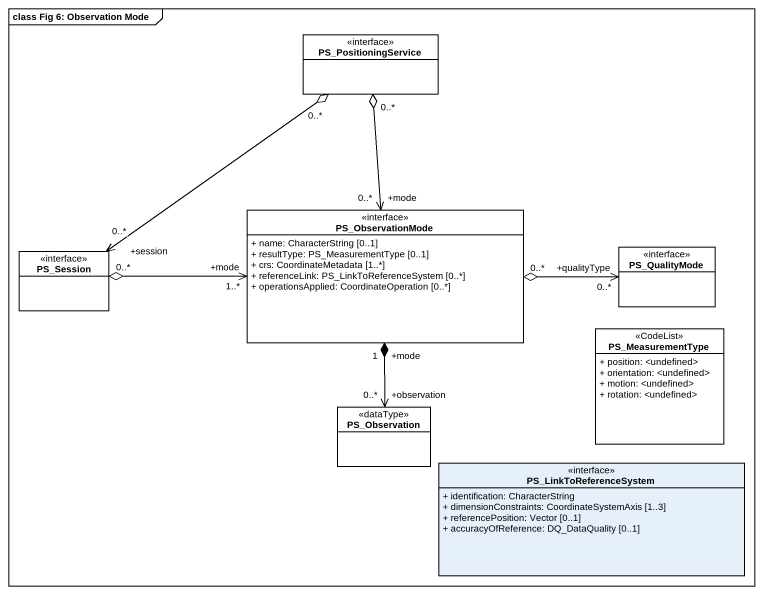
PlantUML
@startuml
mainframe class Fig 6: Observation Mode
hide circle
hide empty members
skinparam classAttributeIconSize 0
class PS_PositioningService <<interface>> #FFFFFF
class PS_ObservationMode <<interface>> #FFFFFF {
  + name: CharacterString [0..1]
  + resultType: PS_MeasurementType [0..1]
  + crs: CoordinateMetadata [1..*]
  + referenceLink: PS_LinkToReferenceSystem [0..*]
  + operationsApplied: CoordinateOperation [0..*]
}
class PS_Session <<interface>> #FFFFFF
class PS_QualityMode <<interface>> #FFFFFF
class PS_MeasurementType <<CodeList>> #FFFFFF {
  + position: <undefined>
  + orientation: <undefined>
  + motion: <undefined>
  + rotation: <undefined>
}
class PS_Observation <<dataType>> #FFFFFF
class PS_LinkToReferenceSystem <<interface>> {
  + identification: CharacterString
  + dimensionConstraints: CoordinateSystemAxis [1..3]
  + referencePosition: Vector [0..1]
  + accuracyOfReference: DQ_DataQuality [0..1]
}
PS_PositioningService "0..*" o--> "+mode\n0..*" PS_ObservationMode
PS_PositioningService "0..*" o--> "+session\n0..*" PS_Session
PS_ObservationMode "0..*" o-right-> "+qualityType\n0..*" PS_QualityMode
PS_ObservationMode "+mode\n1" *--> "+observation\n0..*" PS_Observation
PS_Session "0..*" o-right-> "+mode\n1..*" PS_ObservationMode
@enduml
